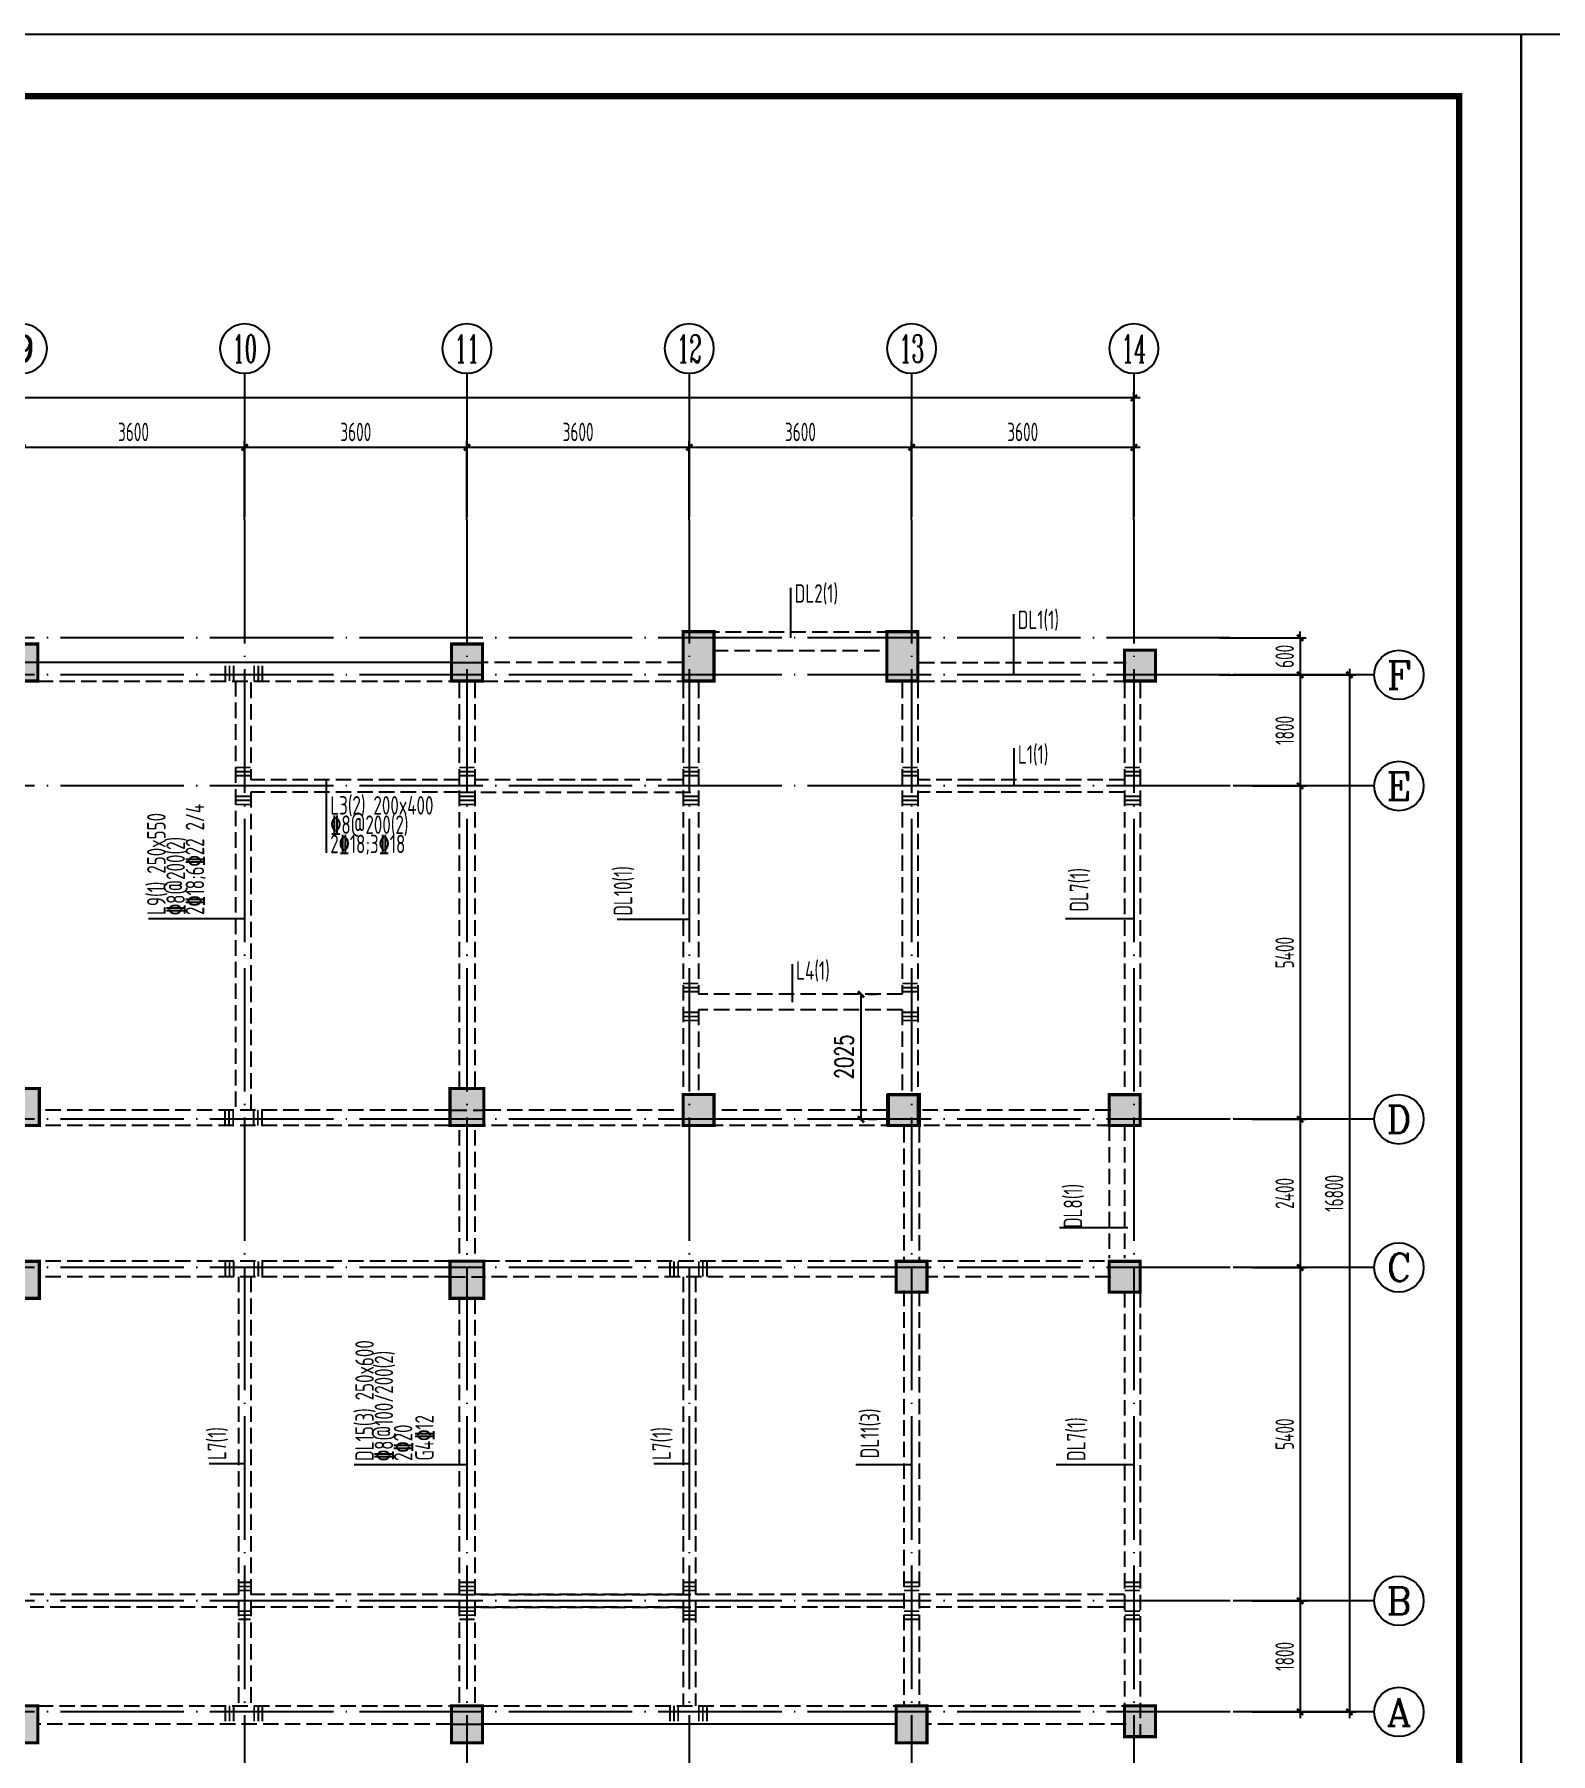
# Model space of a CAD drawing. Extents: x 127019 to 780419, y 327305 to 369305.
# Drawn here: x 399941 to 424494, y 341455 to 369305 of the extents above; entities that cross this region are included whole.
import ezdxf
from ezdxf.enums import TextEntityAlignment as Align

# ---------------------------------------------------------------- set-up
doc = ezdxf.new("R2010")
doc.units = 0
doc.header["$LTSCALE"] = 1000
doc.header["$MEASUREMENT"] = 0
for name, pattern in [('CONTINOUS', [0]), ('DASH', [0.35, 0.25, -0.1]), ('DOTE', [2.42, 2, -0.2, 0.02, -0.2])]:
    doc.linetypes.add(name, pattern=pattern)
doc.layers.get('0').update_dxf_attribs({"linetype": 'CONTINUOUS'})
doc.layers.get('Defpoints').update_dxf_attribs({"linetype": 'CONTINUOUS'})
for name, color, linetype in [('2106', 2, 'CONTINUOUS'), ('AXIS_TEXT', 7, 'CONTINUOUS'), ('COLU', 7, 'CONTINUOUS'), ('COLUMN', 7, 'CONTINUOUS'), ('DIM', 3, 'CONTINUOUS'), ('DOTE', 8, 'DOTE'), ('PUB_DIM', 3, 'CONTINUOUS'), ('PUB_TITLE', 4, 'CONTINUOUS'), ('REIN', 1, 'CONTINUOUS'), ('柱涂实', 54, 'CONTINUOUS'), ('梁', 4, 'CONTINUOUS'), ('梁虚线', 4, 'DASH'), ('梁集中标注', 2, 'CONTINUOUS')]:
    doc.layers.add(name, color=color, linetype=linetype)
doc.styles.add('_TCH_DIM_T3', font='SIMPLEX', dxfattribs={"width": 0.705882, "bigfont": 'GBCBIG'})
doc.styles.add('COMPLEX', font='COMPLEX.shx')
doc.styles.add('TSSD_Dimension', font='gbxwxt.shx', dxfattribs={"width": 0.7, "bigfont": 'gbhzfs.shx'})
doc.styles.add('TSSD_Rein', font='tssdeng.shx', dxfattribs={"width": 0.6, "bigfont": 'gbhzfs.shx'})
doc.dimstyles.new('_TCH_ARCH&&100', dxfattribs={"dimtxt": 297.5, "dimasz": 100, "dimexe": 250, "dimexo": 300, "dimgap": 126.25, "dimtad": 1, "dimdec": 0, "dimzin": 0, "dimdsep": 46, "dimtxsty": '_TCH_DIM_T3', "dimblk": 'ARCHTICK', "dimcen": 0.09, "dimclrt": 7, "dimazin": 2, "dimtfac": 1, "dimtdec": 0, "dimtix": 1, "dimtmove": 2, "dimatfit": 3, "dimfxl": 0, "dimtolj": 1, "dimtzin": 0, "dimarcsym": 0})
doc.dimstyles.new('TSSD_100_100', dxfattribs={"dimtxt": 300, "dimasz": 100, "dimexe": 100, "dimexo": 250, "dimgap": 100, "dimtad": 1, "dimdec": 0, "dimzin": 0, "dimdsep": 46, "dimtxsty": 'TSSD_Dimension', "dimblk": 'ARCHTICK', "dimcen": 0, "dimdle": 100, "dimclrt": 7, "dimadec": 0, "dimazin": 0, "dimtfac": 1, "dimtdec": 0, "dimtix": 1, "dimtmove": 2, "dimatfit": 3, "dimfxl": 0, "dimtolj": 1, "dimtzin": 0, "dimarcsym": 0})

# ---------------------------------------------------------------- blocks, each defined once
blk = doc.blocks.new('_ArchTick')
at = {"color": 0, "linetype": 'ByBlock', "const_width": 0.4}
blk.add_lwpolyline([(-0.5, -0.5), (0.5, 0.5)], dxfattribs=at)
blk = doc.blocks.new('*D883')
at = {"layer": 'Defpoints', "color": 0, "transparency": 16777216}
for p in [(419404, 358930), (419404, 342130), (421238, 342130)]:
    blk.add_point(p, dxfattribs=at)
at = {"layer": 'DIM', "color": 0, "lineweight": -2, "transparency": 16777216}
for p, q in [((421238, 359030), (421238, 342030)), ((419654, 358930), (421338, 358930)), ((419654, 342130), (421338, 342130))]:
    blk.add_line(p, q, dxfattribs=at)
at = {"layer": 'DIM', "color": 0, "lineweight": -2, "transparency": 16777216, "xscale": 100, "yscale": 100, "zscale": 100}
for p, rotation in [((421238, 358930), 90), ((421238, 342130), 270)]:
    blk.add_blockref('_ArchTick', p, dxfattribs=dict(at, rotation=rotation))
at = {"layer": 'DIM', "color": 7, "transparency": 16777216, "insert": (420988, 350530), "char_height": 300, "attachment_point": 5, "rotation": 90, "style": 'TSSD_Dimension'}
blk.add_mtext('\\A1;16800', dxfattribs=at)
blk = doc.blocks.new('*D884')
at = {"layer": 'Defpoints', "color": 0, "transparency": 16777216}
for p in [(419404, 343930), (419404, 342130), (420438, 342130)]:
    blk.add_point(p, dxfattribs=at)
at = {"layer": 'DIM', "color": 0, "lineweight": -2, "transparency": 16777216}
for p, q in [((420438, 344030), (420438, 342030)), ((419654, 343930), (420538, 343930)), ((419654, 342130), (420538, 342130))]:
    blk.add_line(p, q, dxfattribs=at)
at = {"layer": 'DIM', "color": 0, "lineweight": -2, "transparency": 16777216, "xscale": 100, "yscale": 100, "zscale": 100}
for p, rotation in [((420438, 343930), 90), ((420438, 342130), 270)]:
    blk.add_blockref('_ArchTick', p, dxfattribs=dict(at, rotation=rotation))
at = {"layer": 'DIM', "color": 7, "transparency": 16777216, "insert": (420188, 343030), "char_height": 300, "attachment_point": 5, "rotation": 90, "style": 'TSSD_Dimension'}
blk.add_mtext('\\A1;1800', dxfattribs=at)
blk = doc.blocks.new('*D885')
at = {"layer": 'Defpoints', "color": 0, "transparency": 16777216}
for p in [(419404, 349330), (419404, 343930), (420438, 343930)]:
    blk.add_point(p, dxfattribs=at)
at = {"layer": 'DIM', "color": 0, "lineweight": -2, "transparency": 16777216}
for p, q in [((419654, 349330), (420538, 349330)), ((420438, 349430), (420438, 343830)), ((419654, 343930), (420538, 343930))]:
    blk.add_line(p, q, dxfattribs=at)
at = {"layer": 'DIM', "color": 0, "lineweight": -2, "transparency": 16777216, "xscale": 100, "yscale": 100, "zscale": 100}
for p, rotation in [((420438, 349330), 90), ((420438, 343930), 270)]:
    blk.add_blockref('_ArchTick', p, dxfattribs=dict(at, rotation=rotation))
at = {"layer": 'DIM', "color": 7, "transparency": 16777216, "insert": (420188, 346630), "char_height": 300, "attachment_point": 5, "rotation": 90, "style": 'TSSD_Dimension'}
blk.add_mtext('\\A1;5400', dxfattribs=at)
blk = doc.blocks.new('*D886')
at = {"layer": 'Defpoints', "color": 0, "transparency": 16777216}
for p in [(419404, 351730), (419404, 349330), (420438, 349330)]:
    blk.add_point(p, dxfattribs=at)
at = {"layer": 'DIM', "color": 0, "lineweight": -2, "transparency": 16777216}
for p, q in [((420438, 351830), (420438, 349230)), ((419654, 351730), (420538, 351730)), ((419654, 349330), (420538, 349330))]:
    blk.add_line(p, q, dxfattribs=at)
at = {"layer": 'DIM', "color": 0, "lineweight": -2, "transparency": 16777216, "xscale": 100, "yscale": 100, "zscale": 100}
for p, rotation in [((420438, 351730), 90), ((420438, 349330), 270)]:
    blk.add_blockref('_ArchTick', p, dxfattribs=dict(at, rotation=rotation))
at = {"layer": 'DIM', "color": 7, "transparency": 16777216, "insert": (420188, 350530), "char_height": 300, "attachment_point": 5, "rotation": 90, "style": 'TSSD_Dimension'}
blk.add_mtext('\\A1;2400', dxfattribs=at)
blk = doc.blocks.new('*D887')
at = {"layer": 'Defpoints', "color": 0, "transparency": 16777216}
for p in [(419404, 357130), (419404, 351730), (420438, 351730)]:
    blk.add_point(p, dxfattribs=at)
at = {"layer": 'DIM', "color": 0, "lineweight": -2, "transparency": 16777216}
for p, q in [((419654, 357130), (420538, 357130)), ((420438, 357230), (420438, 351630)), ((419654, 351730), (420538, 351730))]:
    blk.add_line(p, q, dxfattribs=at)
at = {"layer": 'DIM', "color": 0, "lineweight": -2, "transparency": 16777216, "xscale": 100, "yscale": 100, "zscale": 100}
for p, rotation in [((420438, 357130), 90), ((420438, 351730), 270)]:
    blk.add_blockref('_ArchTick', p, dxfattribs=dict(at, rotation=rotation))
at = {"layer": 'DIM', "color": 7, "transparency": 16777216, "insert": (420188, 354430), "char_height": 300, "attachment_point": 5, "rotation": 90, "style": 'TSSD_Dimension'}
blk.add_mtext('\\A1;5400', dxfattribs=at)
blk = doc.blocks.new('*D888')
at = {"layer": 'Defpoints', "color": 0, "transparency": 16777216}
for p in [(419404, 358930), (419404, 357130), (420438, 357130)]:
    blk.add_point(p, dxfattribs=at)
at = {"layer": 'DIM', "color": 0, "lineweight": -2, "transparency": 16777216}
for p, q in [((420438, 359030), (420438, 357030)), ((419654, 358930), (420538, 358930)), ((419654, 357130), (420538, 357130))]:
    blk.add_line(p, q, dxfattribs=at)
at = {"layer": 'DIM', "color": 0, "lineweight": -2, "transparency": 16777216, "xscale": 100, "yscale": 100, "zscale": 100}
for p, rotation in [((420438, 358930), 90), ((420438, 357130), 270)]:
    blk.add_blockref('_ArchTick', p, dxfattribs=dict(at, rotation=rotation))
at = {"layer": 'DIM', "color": 7, "transparency": 16777216, "insert": (420188, 358030), "char_height": 300, "attachment_point": 5, "rotation": 90, "style": 'TSSD_Dimension'}
blk.add_mtext('\\A1;1800', dxfattribs=at)
blk = doc.blocks.new('_axiso')
blk.add_circle((0, 0), 0.5)
at = {"layer": 'AXIS_TEXT', "style": 'COMPLEX', "width": 1.041667}
blk.add_attdef('A', text='', height=0.56, dxfattribs=at).set_placement((-0.25, -0.28), (0.25, -0.28), align=Align.FIT)
blk = doc.blocks.new('*D889')
at = {"layer": 'Defpoints', "color": 0, "transparency": 16777216}
for p in [(414146, 362615), (414146, 361190), (417746, 361190)]:
    blk.add_point(p, dxfattribs=at)
at = {"layer": 'DIM', "color": 0, "lineweight": -2, "transparency": 16777216}
for p, q in [((417846, 362615), (414046, 362615)), ((414146, 361440), (414146, 362715)), ((417746, 361440), (417746, 362715))]:
    blk.add_line(p, q, dxfattribs=at)
at = {"layer": 'DIM', "color": 0, "lineweight": -2, "transparency": 16777216, "xscale": 100, "yscale": 100, "zscale": 100, "rotation": 180}
blk.add_blockref('_ArchTick', (414146, 362615), dxfattribs=at)
at = {"layer": 'DIM', "color": 0, "lineweight": -2, "transparency": 16777216, "xscale": 100, "yscale": 100, "zscale": 100}
blk.add_blockref('_ArchTick', (417746, 362615), dxfattribs=at)
at = {"layer": 'DIM', "color": 7, "transparency": 16777216, "insert": (415946, 362865), "char_height": 300, "attachment_point": 5, "style": 'TSSD_Dimension'}
blk.add_mtext('\\A1;3600', dxfattribs=at)
blk = doc.blocks.new('*D891')
at = {"layer": 'Defpoints', "color": 0, "transparency": 16777216}
for p in [(418880, 359530), (418880, 358930), (420438, 358930)]:
    blk.add_point(p, dxfattribs=at)
at = {"layer": 'DIM', "color": 0, "lineweight": -2, "transparency": 16777216}
for p, q in [((420438, 359530), (420438, 359630)), ((419130, 359530), (420538, 359530)), ((420438, 359530), (420438, 358930)), ((419130, 358930), (420538, 358930)), ((420438, 358930), (420438, 358830))]:
    blk.add_line(p, q, dxfattribs=at)
at = {"layer": 'DIM', "color": 0, "lineweight": -2, "transparency": 16777216, "xscale": 100, "yscale": 100, "zscale": 100}
for p, rotation in [((420438, 359530), 270), ((420438, 358930), 90)]:
    blk.add_blockref('_ArchTick', p, dxfattribs=dict(at, rotation=rotation))
at = {"layer": 'DIM', "color": 7, "transparency": 16777216, "insert": (420188, 359230), "char_height": 300, "attachment_point": 5, "rotation": 90, "style": 'TSSD_Dimension'}
blk.add_mtext('\\A1;600', dxfattribs=at)
blk = doc.blocks.new('*D899')
at = {"layer": 'Defpoints', "color": 0, "transparency": 16777216}
for p in [(410546, 362615), (410546, 361190), (414146, 361190)]:
    blk.add_point(p, dxfattribs=at)
at = {"layer": 'DIM', "color": 0, "lineweight": -2, "transparency": 16777216}
for p, q in [((414246, 362615), (410446, 362615)), ((410546, 361440), (410546, 362715)), ((414146, 361440), (414146, 362715))]:
    blk.add_line(p, q, dxfattribs=at)
at = {"layer": 'DIM', "color": 0, "lineweight": -2, "transparency": 16777216, "xscale": 100, "yscale": 100, "zscale": 100, "rotation": 180}
blk.add_blockref('_ArchTick', (410546, 362615), dxfattribs=at)
at = {"layer": 'DIM', "color": 0, "lineweight": -2, "transparency": 16777216, "xscale": 100, "yscale": 100, "zscale": 100}
blk.add_blockref('_ArchTick', (414146, 362615), dxfattribs=at)
at = {"layer": 'DIM', "color": 7, "transparency": 16777216, "insert": (412346, 362865), "char_height": 300, "attachment_point": 5, "style": 'TSSD_Dimension'}
blk.add_mtext('\\A1;3600', dxfattribs=at)
blk = doc.blocks.new('*D900')
at = {"layer": 'Defpoints', "color": 0, "transparency": 16777216}
for p in [(406946, 362615), (406946, 361190), (410546, 361190)]:
    blk.add_point(p, dxfattribs=at)
at = {"layer": 'DIM', "color": 0, "lineweight": -2, "transparency": 16777216}
for p, q in [((410646, 362615), (406846, 362615)), ((406946, 361440), (406946, 362715)), ((410546, 361440), (410546, 362715))]:
    blk.add_line(p, q, dxfattribs=at)
at = {"layer": 'DIM', "color": 0, "lineweight": -2, "transparency": 16777216, "xscale": 100, "yscale": 100, "zscale": 100, "rotation": 180}
blk.add_blockref('_ArchTick', (406946, 362615), dxfattribs=at)
at = {"layer": 'DIM', "color": 0, "lineweight": -2, "transparency": 16777216, "xscale": 100, "yscale": 100, "zscale": 100}
blk.add_blockref('_ArchTick', (410546, 362615), dxfattribs=at)
at = {"layer": 'DIM', "color": 7, "transparency": 16777216, "insert": (408746, 362865), "char_height": 300, "attachment_point": 5, "style": 'TSSD_Dimension'}
blk.add_mtext('\\A1;3600', dxfattribs=at)
blk = doc.blocks.new('*D901')
at = {"layer": 'Defpoints', "color": 0, "transparency": 16777216}
for p in [(403346, 362615), (403346, 361190), (406946, 361190)]:
    blk.add_point(p, dxfattribs=at)
at = {"layer": 'DIM', "color": 0, "lineweight": -2, "transparency": 16777216}
for p, q in [((407046, 362615), (403246, 362615)), ((403346, 361440), (403346, 362715)), ((406946, 361440), (406946, 362715))]:
    blk.add_line(p, q, dxfattribs=at)
at = {"layer": 'DIM', "color": 0, "lineweight": -2, "transparency": 16777216, "xscale": 100, "yscale": 100, "zscale": 100, "rotation": 180}
blk.add_blockref('_ArchTick', (403346, 362615), dxfattribs=at)
at = {"layer": 'DIM', "color": 0, "lineweight": -2, "transparency": 16777216, "xscale": 100, "yscale": 100, "zscale": 100}
blk.add_blockref('_ArchTick', (406946, 362615), dxfattribs=at)
at = {"layer": 'DIM', "color": 7, "transparency": 16777216, "insert": (405146, 362865), "char_height": 300, "attachment_point": 5, "style": 'TSSD_Dimension'}
blk.add_mtext('\\A1;3600', dxfattribs=at)
blk = doc.blocks.new('*D906')
at = {"layer": 'Defpoints', "color": 0, "transparency": 16777216}
for p in [(370946, 363415), (370946, 361190), (417746, 361190)]:
    blk.add_point(p, dxfattribs=at)
at = {"layer": 'DIM', "color": 0, "lineweight": -2, "transparency": 16777216}
for p, q in [((370946, 361440), (370946, 363515)), ((417746, 361440), (417746, 363515)), ((417846, 363415), (370846, 363415))]:
    blk.add_line(p, q, dxfattribs=at)
at = {"layer": 'DIM', "color": 0, "lineweight": -2, "transparency": 16777216, "xscale": 100, "yscale": 100, "zscale": 100}
for p, rotation in [((370946, 363415), 179.9999999999991), ((417746, 363415), 359.9999999999991)]:
    blk.add_blockref('_ArchTick', p, dxfattribs=dict(at, rotation=rotation))
at = {"layer": 'DIM', "color": 7, "transparency": 16777216, "insert": (394346, 363665), "char_height": 300, "attachment_point": 5, "style": 'TSSD_Dimension'}
blk.add_mtext('\\A1;46800', dxfattribs=at)
blk = doc.blocks.new('A$C5E704440')
at = {"layer": '2106', "color": 8}
for points in [[(40000, 700), (39500, 700), (40000, -100), (39500, -100)], [(43300, 700), (42800, 700), (43300, -100), (42800, -100)], [(29050, 500), (28550, 500), (29050, -100), (28550, -100)], [(36250, 500), (35750, 500), (36250, -100), (35750, -100)], [(47150, 400), (46650, 400), (47150, -100), (46650, -100)], [(29075, -6700), (28525, -6700), (29075, -7300), (28525, -7300)], [(36275, -6700), (35725, -6700), (36275, -7300), (35725, -7300)], [(40000, -6800), (39500, -6800), (40000, -7300), (39500, -7300)], [(43300, -6800), (42800, -6800), (43300, -7300), (42800, -7300)], [(46900, -6800), (46400, -6800), (46900, -7300), (46400, -7300)], [(29075, -9500), (28525, -9500), (29075, -10100), (28525, -10100)], [(36275, -9500), (35725, -9500), (36275, -10100), (35725, -10100)], [(43450, -9500), (42950, -9500), (43450, -10000), (42950, -10000)], [(46900, -9500), (46400, -9500), (46900, -10000), (46400, -10000)], [(29050, -16700), (28550, -16700), (29050, -17300), (28550, -17300)], [(36250, -16700), (35750, -16700), (36250, -17300), (35750, -17300)], [(43450, -16700), (42950, -16700), (43450, -17300), (42950, -17300)], [(47150, -16700), (46650, -16700), (47150, -17200), (46650, -17200)]]:
    blk.add_solid(points, dxfattribs=at)
at = {"layer": 'COLUMN'}
for points in [[(39500, -100), (40000, -100), (40000, 700), (39500, 700)], [(42800, -100), (43300, -100), (43300, 699), (42800, 699)], [(28550, -100), (29050, -100), (29050, 500), (28550, 500)], [(35750, -100), (36250, -100), (36250, 500), (35750, 500)], [(46650, -100), (47150, -100), (47150, 400), (46650, 400)], [(28525, -7300), (29075, -7300), (29075, -6700), (28525, -6700)], [(35725, -7300), (36275, -7300), (36275, -6700), (35725, -6700)], [(40000, -6800), (39500, -6800), (39500, -7300), (40000, -7300)], [(43300, -6800), (42800, -6800), (42800, -7300), (43300, -7300)], [(46400, -7300), (46900, -7300), (46900, -6800), (46400, -6800)], [(28525, -10100), (29075, -10100), (29075, -9500), (28525, -9500)], [(35725, -10100), (36275, -10100), (36275, -9500), (35725, -9500)], [(42950, -10000), (43450, -10000), (43450, -9500), (42950, -9500)], [(46400, -10000), (46900, -10000), (46900, -9500), (46400, -9500)], [(29050, -17300), (28550, -17300), (28550, -16700), (29050, -16700)], [(36250, -17300), (35750, -17300), (35750, -16700), (36250, -16700)], [(43450, -17300), (42950, -17300), (42950, -16700), (43450, -16700)], [(47150, -17200), (46650, -17200), (46650, -16700), (47150, -16700)]]:
    blk.add_lwpolyline(points, close=True, dxfattribs=at)
blk = doc.blocks.new('*D920')
at = {"layer": 'Defpoints', "color": 0, "transparency": 16777216}
for p in [(399746, 362615), (399746, 361190), (403346, 361190)]:
    blk.add_point(p, dxfattribs=at)
at = {"layer": 'DIM', "color": 0, "lineweight": -2, "transparency": 16777216}
for p, q in [((403446, 362615), (399646, 362615)), ((399746, 361440), (399746, 362715)), ((403346, 361440), (403346, 362715))]:
    blk.add_line(p, q, dxfattribs=at)
at = {"layer": 'DIM', "color": 0, "lineweight": -2, "transparency": 16777216, "xscale": 100, "yscale": 100, "zscale": 100, "rotation": 180}
blk.add_blockref('_ArchTick', (399746, 362615), dxfattribs=at)
at = {"layer": 'DIM', "color": 0, "lineweight": -2, "transparency": 16777216, "xscale": 100, "yscale": 100, "zscale": 100}
blk.add_blockref('_ArchTick', (403346, 362615), dxfattribs=at)
at = {"layer": 'DIM', "color": 7, "transparency": 16777216, "insert": (401546, 362865), "char_height": 300, "attachment_point": 5, "style": 'TSSD_Dimension'}
blk.add_mtext('\\A1;3600', dxfattribs=at)
blk = doc.blocks.new('*D926')
at = {"layer": 'Defpoints', "color": 0, "linetype": 'CONTINOUS', "transparency": 16777216}
for p in [(413149, 353755), (413327, 353755), (413149, 351730)]:
    blk.add_point(p, dxfattribs=at)
at = {"layer": 'PUB_DIM', "color": 0, "linetype": 'CONTINOUS', "lineweight": -2, "transparency": 16777216}
for p, q in [((413327, 351730), (413327, 353755)), ((413449, 353755), (413577, 353755)), ((413449, 351730), (413577, 351730))]:
    blk.add_line(p, q, dxfattribs=at)
at = {"layer": 'PUB_DIM', "color": 0, "linetype": 'CONTINOUS', "lineweight": -2, "transparency": 16777216, "xscale": 100, "yscale": 100, "zscale": 100}
for p, rotation in [((413327, 353755), 90), ((413327, 351730), 270)]:
    blk.add_blockref('_ArchTick', p, dxfattribs=dict(at, rotation=rotation))
at = {"layer": 'PUB_DIM', "color": 7, "linetype": 'CONTINOUS', "transparency": 16777216, "insert": (413052, 352743), "char_height": 297.5, "attachment_point": 5, "rotation": 90, "style": '_TCH_DIM_T3'}
blk.add_mtext('\\A1;2025', dxfattribs=at)

msp = doc.modelspace()

# ---------------------------------------------------------------- linework, layer by layer
at = {"layer": 'COLU'}
for p, q in [((410945.9, 359630), (410945.9, 358830)), ((414245.9, 359630), (414245.9, 358830))]:
    msp.add_line(p, q, dxfattribs=at)
at = {"layer": 'COLU', "const_width": 50}
for points in [[(410445.9, 359630), (410945.9, 359630), (410945.9, 358830), (410445.9, 358830)], [(413745.9, 359630), (414245.9, 359630), (414245.9, 358830), (413745.9, 358830)], [(399496.9, 359430), (399996.9, 359430), (399996.9, 358830), (399496.9, 358830)], [(406695.9, 359430), (407195.9, 359430), (407195.9, 358830), (406695.9, 358830)], [(417595.4, 359330), (418095.4, 359330), (418095.4, 358830), (417595.4, 358830)], [(417595.4, 359330), (418095.4, 359330), (418095.4, 358830), (417595.4, 358830)], [(399470.9, 352230), (400020.9, 352230), (400020.9, 351630), (399470.9, 351630)], [(406670.9, 352230), (407220.9, 352230), (407220.9, 351630), (406670.9, 351630)], [(410445.9, 352130.8), (410945.9, 352130.8), (410945.9, 351630.8), (410445.9, 351630.8)], [(410445.9, 352130.8), (410945.9, 352130.8), (410945.9, 351630.8), (410445.9, 351630.8)], [(413770.9, 352130), (414270.9, 352130), (414270.9, 351630), (413770.9, 351630)], [(413770.9, 352130), (414270.9, 352130), (414270.9, 351630), (413770.9, 351630)], [(417345.9, 352130), (417845.9, 352130), (417845.9, 351630), (417345.9, 351630)], [(417345.9, 352130), (417845.9, 352130), (417845.9, 351630), (417345.9, 351630)], [(399470.9, 349430), (400020.9, 349430), (400020.9, 348830), (399470.9, 348830)], [(406670.9, 349430.5), (407220.9, 349430.5), (407220.9, 348830.5), (406670.9, 348830.5)], [(413895.9, 349430), (414395.9, 349430), (414395.9, 348930), (413895.9, 348930)], [(417345.9, 349429.7), (417845.9, 349429.7), (417845.9, 348929.7), (417345.9, 348929.7)], [(417345.9, 349429.7), (417845.9, 349429.7), (417845.9, 348929.7), (417345.9, 348929.7)], [(399495.6, 342230), (399995.6, 342230), (399995.6, 341630), (399495.6, 341630)], [(406695.6, 342230), (407195.6, 342230), (407195.6, 341630), (406695.6, 341630)], [(413895.6, 342230), (414395.6, 342230), (414395.6, 341630), (413895.6, 341630)], [(417595.6, 342230), (418095.6, 342230), (418095.6, 341730), (417595.6, 341730)]]:
    msp.add_lwpolyline(points, close=True, dxfattribs=at)
at = {"layer": 'DIM'}
for p, q in [((403345.9, 363815.2), (403345.9, 361490.2)), ((406945.9, 363815.2), (406945.9, 361490.2)), ((410545.9, 363815.2), (410545.9, 361490.2)), ((410545.9, 363815.2), (410545.9, 361490.2)), ((414145.9, 363815.2), (414145.9, 361490.2)), ((417745.9, 363815.2), (417745.9, 361490.2)), ((421638, 358930), (419353.2, 358930)), ((421638, 357130), (419353.2, 357130)), ((421638, 351730), (419353.2, 351730)), ((421638, 349330), (419353.2, 349330)), ((421638, 343930), (419353.2, 343930)), ((421638, 342130), (419353.2, 342130))]:
    msp.add_line(p, q, dxfattribs=at)
at = {"layer": 'DOTE'}
for p, q in [((403345.9, 361440.2), (403345.9, 339619.8)), ((406945.9, 361440.2), (406945.9, 340196.9)), ((410545.9, 361440.2), (410545.9, 351730)), ((410545.9, 361440.2), (410545.9, 339619.8)), ((414145.9, 361440.2), (414145.9, 339619.8)), ((417745.9, 361440.2), (417745.9, 339619.8)), ((419303.2, 359530), (369533.5, 359530)), ((419303.2, 359530), (410445.9, 359530)), ((419303.2, 358930), (369699.6, 358930)), ((419303.2, 357130), (369699.6, 357130)), ((419303.2, 351730), (369699.6, 351730)), ((419303.2, 351730), (410545.9, 351730)), ((419303.2, 349330), (369699.6, 349330)), ((419303.2, 343930), (369699.6, 343930)), ((419303.2, 342130), (369699.6, 342130))]:
    msp.add_line(p, q, dxfattribs=at)
at = {"layer": 'PUB_TITLE'}
for points in [[(364619.2, 327305.3), (424019.2, 327305.3), (424019.2, 369305.3), (364619.2, 369305.3)], [(424019.2, 327305.3), (483419.2, 327305.3), (483419.2, 369305.3), (424019.2, 369305.3)]]:
    msp.add_lwpolyline(points, close=True, dxfattribs=at)
at = {"layer": 'PUB_TITLE', "const_width": 100}
msp.add_lwpolyline([(365613.9, 328305.3), (423013.9, 328305.3), (423013.9, 368305.3), (365613.9, 368305.3)], close=True, dxfattribs=at)
at = {"layer": 'REIN', "const_width": 30}
for points in [[(403033.4, 358830), (403033.4, 359080)], [(403033.4, 358829.3), (403033.4, 359054.3)], [(403100, 358830), (403100, 359080)], [(403100, 358829.3), (403100, 359054.3)], [(403166.7, 358830), (403166.7, 359080)], [(403166.7, 358829.3), (403166.7, 359054.3)], [(403500, 358830), (403500, 359080)], [(403500, 358829.3), (403500, 359054.3)], [(403566.7, 358830), (403566.7, 359080)], [(403566.7, 358829.3), (403566.7, 359054.3)], [(403633.4, 358830), (403633.4, 359080)], [(403633.4, 358829.3), (403633.4, 359054.3)], [(403195.9, 357430), (403445.4, 357430)], [(403195.9, 357363.3), (403445.4, 357363.3)], [(406820.9, 357430), (407045.9, 357430)], [(406820.9, 357363.3), (407045.9, 357363.3)], [(406821.6, 357430), (407071.6, 357430)], [(406821.6, 357363.3), (407071.6, 357363.3)], [(410444.7, 357430), (410693.9, 357430)], [(410444.7, 357363.3), (410693.9, 357363.3)], [(413995.4, 357430), (414244.6, 357430)], [(413995.4, 357363.3), (414244.6, 357363.3)], [(417596.3, 357430), (417845.4, 357430)], [(417596.3, 357363.3), (417845.4, 357363.3)], [(403195.9, 357296.7), (403445.4, 357296.7)], [(406820.9, 357296.7), (407045.9, 357296.7)], [(406821.6, 357296.7), (407071.6, 357296.7)], [(410444.7, 357296.7), (410693.9, 357296.7)], [(413995.4, 357296.7), (414244.6, 357296.7)], [(417596.3, 357296.7), (417845.4, 357296.7)], [(403195.9, 356963.3), (403445.4, 356963.3)], [(403195.9, 356896.7), (403445.4, 356896.7)], [(403195.9, 356830), (403445.4, 356830)], [(406820.9, 356963.3), (407045.9, 356963.3)], [(406820.9, 356896.7), (407045.9, 356896.7)], [(406820.9, 356830), (407045.9, 356830)], [(406821.6, 356963.3), (407071.6, 356963.3)], [(406821.6, 356896.7), (407071.6, 356896.7)], [(406821.6, 356830), (407071.6, 356830)], [(410444.7, 356963.3), (410693.9, 356963.3)], [(410444.7, 356896.7), (410693.9, 356896.7)], [(410444.7, 356830), (410693.9, 356830)], [(413995.4, 356963.3), (414244.6, 356963.3)], [(413995.4, 356896.7), (414244.6, 356896.7)], [(413995.4, 356830), (414244.6, 356830)], [(417596.3, 356963.3), (417845.4, 356963.3)], [(417596.3, 356896.7), (417845.4, 356896.7)], [(417596.3, 356830), (417845.4, 356830)], [(410445.6, 353930), (410694.8, 353930)], [(410445.6, 353863.3), (410694.8, 353863.3)], [(410445.6, 353796.7), (410694.8, 353796.7)], [(413996.7, 353930), (414245.9, 353930)], [(413996.7, 353863.3), (414245.9, 353863.3)], [(413996.7, 353796.7), (414245.9, 353796.7)], [(410445.6, 353463.3), (410694.8, 353463.3)], [(413996.7, 353463.3), (414245.9, 353463.3)], [(410445.6, 353396.7), (410694.8, 353396.7)], [(410445.6, 353330), (410694.8, 353330)], [(413996.7, 353396.7), (414245.9, 353396.7)], [(413996.7, 353330), (414245.9, 353330)], [(403026.5, 351630.7), (403026.5, 351880.7)], [(403026.5, 351630), (403026.5, 351855)], [(403093.2, 351630.7), (403093.2, 351880.7)], [(403093.2, 351630), (403093.2, 351855)], [(403159.9, 351630.7), (403159.9, 351880.7)], [(403159.9, 351630), (403159.9, 351855)], [(403493.2, 351630.7), (403493.2, 351880.7)], [(403493.2, 351630), (403493.2, 351855)], [(403559.9, 351630.7), (403559.9, 351880.7)], [(403559.9, 351630), (403559.9, 351855)], [(403626.5, 351630.7), (403626.5, 351880.7)], [(403626.5, 351630), (403626.5, 351855)], [(403033.4, 349180), (403033.4, 349430)], [(403033.4, 349179.3), (403033.4, 349404.3)], [(403100, 349180), (403100, 349430)], [(403100, 349179.3), (403100, 349404.3)], [(403166.7, 349180), (403166.7, 349430)], [(403166.7, 349179.3), (403166.7, 349404.3)], [(403500, 349180), (403500, 349430)], [(403500, 349179.3), (403500, 349404.3)], [(403566.7, 349180), (403566.7, 349430)], [(403566.7, 349179.3), (403566.7, 349404.3)], [(403633.4, 349180), (403633.4, 349430)], [(403633.4, 349179.3), (403633.4, 349404.3)], [(410233.4, 349180), (410233.4, 349430)], [(410233.4, 349179.3), (410233.4, 349404.3)], [(410300, 349180), (410300, 349430)], [(410300, 349179.3), (410300, 349404.3)], [(410366.7, 349180), (410366.7, 349430)], [(410366.7, 349179.3), (410366.7, 349404.3)], [(410700, 349180), (410700, 349430)], [(410700, 349179.3), (410700, 349404.3)], [(410766.7, 349180), (410766.7, 349430)], [(410766.7, 349179.3), (410766.7, 349404.3)], [(410833.4, 349180), (410833.4, 349430)], [(410833.4, 349179.3), (410833.4, 349404.3)], [(403245.4, 344230), (403445.4, 344230)], [(406820.9, 344230), (407045.9, 344230)], [(406821.6, 344230), (407071.6, 344230)], [(410446.9, 344230), (410646.9, 344230)], [(414020.9, 344230), (414245.9, 344230)], [(414021.6, 344230), (414271.6, 344230)], [(417595.2, 344230), (417820.2, 344230)], [(417595.9, 344230), (417845.9, 344230)], [(403245.4, 344163.3), (403445.4, 344163.3)], [(403245.4, 344096.7), (403445.4, 344096.7)], [(406820.9, 344163.3), (407045.9, 344163.3)], [(406820.9, 344096.7), (407045.9, 344096.7)], [(406821.6, 344163.3), (407071.6, 344163.3)], [(406821.6, 344096.7), (407071.6, 344096.7)], [(410446.9, 344163.3), (410646.9, 344163.3)], [(410446.9, 344096.7), (410646.9, 344096.7)], [(414020.9, 344163.3), (414245.9, 344163.3)], [(414020.9, 344096.7), (414245.9, 344096.7)], [(414021.6, 344163.3), (414271.6, 344163.3)], [(414021.6, 344096.7), (414271.6, 344096.7)], [(417595.2, 344163.3), (417820.2, 344163.3)], [(417595.2, 344096.7), (417820.2, 344096.7)], [(417595.9, 344163.3), (417845.9, 344163.3)], [(417595.9, 344096.7), (417845.9, 344096.7)], [(403245.4, 343763.3), (403445.4, 343763.3)], [(403245.4, 343696.7), (403445.4, 343696.7)], [(406820.9, 343763.3), (407045.9, 343763.3)], [(406820.9, 343696.7), (407045.9, 343696.7)], [(406821.6, 343763.3), (407071.6, 343763.3)], [(406821.6, 343696.7), (407071.6, 343696.7)], [(410446.9, 343763.3), (410646.9, 343763.3)], [(410446.9, 343696.7), (410646.9, 343696.7)], [(414020.9, 343763.3), (414245.9, 343763.3)], [(414020.9, 343696.7), (414245.9, 343696.7)], [(414021.6, 343763.3), (414271.6, 343763.3)], [(414021.6, 343696.7), (414271.6, 343696.7)], [(417595.2, 343763.3), (417820.2, 343763.3)], [(417595.2, 343696.7), (417820.2, 343696.7)], [(417595.9, 343763.3), (417845.9, 343763.3)], [(417595.9, 343696.7), (417845.9, 343696.7)], [(403245.4, 343630), (403445.4, 343630)], [(406820.9, 343630), (407045.9, 343630)], [(406821.6, 343630), (407071.6, 343630)], [(410446.9, 343630), (410646.9, 343630)], [(414020.9, 343630), (414245.9, 343630)], [(414021.6, 343630), (414271.6, 343630)], [(417595.2, 343630), (417820.2, 343630)], [(417595.9, 343630), (417845.9, 343630)], [(403033.4, 341980), (403033.4, 342230)], [(403033.4, 341979.3), (403033.4, 342204.3)], [(403100, 341980), (403100, 342230)], [(403100, 341979.3), (403100, 342204.3)], [(403166.7, 341980), (403166.7, 342230)], [(403166.7, 341979.3), (403166.7, 342204.3)], [(403500, 341980), (403500, 342230)], [(403500, 341979.3), (403500, 342204.3)], [(403566.7, 341980), (403566.7, 342230)], [(403566.7, 341979.3), (403566.7, 342204.3)], [(403633.4, 341980), (403633.4, 342230)], [(403633.4, 341979.3), (403633.4, 342204.3)], [(410233.4, 341980), (410233.4, 342230)], [(410233.4, 341979.3), (410233.4, 342204.3)], [(410300, 341980), (410300, 342230)], [(410300, 341979.3), (410300, 342204.3)], [(410366.7, 341980), (410366.7, 342230)], [(410366.7, 341979.3), (410366.7, 342204.3)], [(410700, 341980), (410700, 342230)], [(410700, 341979.3), (410700, 342204.3)], [(410766.7, 341980), (410766.7, 342230)], [(410766.7, 341979.3), (410766.7, 342204.3)], [(410833.4, 341980), (410833.4, 342230)], [(410833.4, 341979.3), (410833.4, 342204.3)]]:
    msp.add_lwpolyline(points, dxfattribs=at)
at = {"layer": '梁'}
for p, q in [((406695.9, 359130), (399495.9, 359130)), ((406695.9, 359130), (407195.9, 359130)), ((406695.6, 341930), (407195.6, 341930)), ((413895.9, 341930), (407195.6, 341930))]:
    msp.add_line(p, q, dxfattribs=at)
at = {"layer": '梁虚线'}
for p, q in [((410784.1, 359624.6), (413884.1, 359624.6)), ((410926.1, 359324.6), (413753.7, 359324.6)), ((410441.9, 359130), (407195.9, 359130)), ((414269.6, 359130), (417620.9, 359130)), ((399995.9, 358830), (406695.9, 358830)), ((403195.9, 358830), (403195.9, 351880)), ((403445.9, 358805), (403445.9, 357230)), ((407195.9, 358830), (406695.9, 358830)), ((406820.9, 358805), (406820.9, 352155)), ((407070.9, 358805), (407070.9, 352155)), ((407195.9, 358830), (410441.9, 358830)), ((410445.9, 358805), (410445.9, 352105)), ((410695.9, 358805), (410695.9, 353755)), ((413995.9, 358805), (413995.9, 353755)), ((414245.9, 358805), (414245.9, 352105)), ((414269.6, 358830), (417620.9, 358830)), ((417595.4, 358805), (417595.4, 352105)), ((417845.4, 358805), (417845.4, 352130)), ((406820.9, 357230), (403445.9, 357230)), ((410445.9, 357230), (407070.9, 357230)), ((417595.4, 357230), (414245.9, 357230)), ((403445.9, 357030), (403445.9, 351880)), ((406820.9, 357030), (403445.9, 357030)), ((406820.9, 357030), (410645.9, 357030)), ((417595.4, 357030), (414245.9, 357030)), ((413995.9, 353755), (410695.9, 353755)), ((413995.9, 353505), (410695.9, 353505)), ((410695.9, 353505), (410695.9, 352130.8)), ((413995.9, 353505), (413995.9, 352130)), ((406670.9, 351880), (400020.9, 351880)), ((406695.9, 351880), (407220.9, 351880)), ((410295.9, 351880), (407195.9, 351880)), ((413770.9, 351880), (410945.9, 351880)), ((417370.9, 351880), (414285, 351880)), ((406670.9, 351630), (400020.9, 351630)), ((406820.9, 351555), (406820.9, 349505)), ((407070.9, 351555), (407070.9, 349505)), ((417745.9, 351630), (407220.9, 351630)), ((414020.9, 351605), (414020.9, 349455)), ((414270.9, 351605), (414270.9, 349455)), ((417345.9, 351630), (417345.9, 349480)), ((417595.9, 351630), (417595.9, 349480)), ((406670.9, 349430), (400020.9, 349430)), ((417620.9, 349430), (407220.9, 349430)), ((406670.9, 349180), (400020.9, 349180)), ((403245.9, 349180), (403245.9, 342230)), ((403445.9, 349180), (403445.9, 342230)), ((406670.9, 349180), (407220.9, 349180)), ((413895.9, 349180), (407220.9, 349180)), ((410445.9, 349180), (410445.9, 343830)), ((410645.9, 349180), (410645.9, 343830)), ((417370.9, 349180), (414395.9, 349180)), ((406820.9, 348830), (406820.9, 342230)), ((407070.9, 348830), (407070.9, 342230)), ((414020.9, 348955), (414020.9, 342255)), ((414270.9, 348955), (414270.9, 342255)), ((417595.9, 348929.7), (417595.9, 341756)), ((417845.9, 348929.7), (417845.9, 341756)), ((403245.9, 344030), (399870.9, 344030)), ((406820.9, 344030), (403445.9, 344030)), ((406820.9, 344030), (410645.9, 344030)), ((410445.9, 344030), (407070.9, 344030)), ((410445.9, 344030), (407070.9, 344030)), ((414020.9, 344030), (410645.9, 344030)), ((417595.9, 344030), (414270.9, 344030)), ((403245.9, 343830), (399870.9, 343830)), ((406820.9, 343830), (403445.9, 343830)), ((406820.9, 343830), (410645.9, 343830)), ((410445.9, 343830), (407070.9, 343830)), ((410445.9, 343830), (407070.9, 343830)), ((410445.9, 343830), (410445.9, 342230)), ((414020.9, 343830), (410645.9, 343830)), ((410645.9, 343830), (410645.9, 342230)), ((417595.9, 343830), (414270.9, 343830)), ((399995.6, 342230), (406695.6, 342230)), ((407195.6, 342230), (406695.6, 342230)), ((407195.6, 342230), (413895.9, 342230)), ((414395.9, 342230), (417620.9, 342230)), ((406695.6, 341930), (399995.6, 341930)), ((406695.6, 341930), (399995.6, 341930)), ((417620.9, 341930), (414395.9, 341930))]:
    msp.add_line(p, q, dxfattribs=at)
at = {"layer": '梁集中标注'}
for p, q in [((412191.4, 359530), (412191.4, 360341.3)), ((415804.3, 358930), (415804.3, 359914.1)), ((415805.7, 357130), (415805.7, 357743.1)), ((404670.8, 356048.8), (404670.8, 357223.1)), ((403345, 354978.2), (401788.7, 354978.2)), ((410545, 354966.1), (409380.1, 354966.1)), ((417745, 354978.2), (416640.8, 354978.2)), ((412215.1, 353630), (412215.1, 354243.1)), ((417645.9, 349969.8), (416541.7, 349969.8)), ((403345, 346149), (402769.9, 346149)), ((406945, 346134.5), (405119.2, 346134.5)), ((410545, 346149), (409969.9, 346149)), ((414145, 346134.5), (413243, 346134.5)), ((417745, 346134.5), (416488.4, 346134.5))]:
    msp.add_line(p, q, dxfattribs=at)

# ---------------------------------------------------------------- block references
at = {"layer": 'DIM'}
ref = msp.add_blockref('_axiso', (399745.9, 364215.2), dxfattribs=dict(at, xscale=-800, yscale=800, zscale=800, rotation=180))
ref.add_attrib('A', '9', dxfattribs={"layer": 'AXIS_TEXT', "height": 448, "style": 'COMPLEX', "width": 1.339286}).set_placement((399545.9, 363991.2), (399945.9, 363991.2), align=Align.FIT)
ref = msp.add_blockref('_axiso', (403345.9, 364215.2), dxfattribs=dict(at, xscale=-800, yscale=800, zscale=800, rotation=180))
ref.add_attrib('A', '10', dxfattribs={"layer": 'AXIS_TEXT', "height": 448, "style": 'COMPLEX', "width": 0.646552}).set_placement((403145.9, 363991.2), (403545.9, 363991.2), align=Align.FIT)
ref = msp.add_blockref('_axiso', (406945.9, 364215.2), dxfattribs=dict(at, xscale=-800, yscale=800, zscale=800, rotation=180))
ref.add_attrib('A', '11', dxfattribs={"layer": 'AXIS_TEXT', "height": 448, "style": 'COMPLEX', "width": 0.78125}).set_placement((406745.9, 363991.2), (407145.9, 363991.2), align=Align.FIT)
ref = msp.add_blockref('_axiso', (410545.9, 364215.2), dxfattribs=dict(at, xscale=-800, yscale=800, zscale=800, rotation=180))
ref.add_attrib('A', '12', dxfattribs={"layer": 'AXIS_TEXT', "height": 448, "style": 'COMPLEX', "width": 0.646552}).set_placement((410345.9, 363991.2), (410745.9, 363991.2), align=Align.FIT)
ref = msp.add_blockref('_axiso', (414145.9, 364215.2), dxfattribs=dict(at, xscale=-800, yscale=800, zscale=800, rotation=180))
ref.add_attrib('A', '13', dxfattribs={"layer": 'AXIS_TEXT', "height": 448, "style": 'COMPLEX', "width": 0.646552}).set_placement((413945.9, 363991.2), (414345.9, 363991.2), align=Align.FIT)
ref = msp.add_blockref('_axiso', (417745.9, 364215.2), dxfattribs=dict(at, xscale=-800, yscale=800, zscale=800, rotation=180))
ref.add_attrib('A', '14', dxfattribs={"layer": 'AXIS_TEXT', "height": 448, "style": 'COMPLEX', "width": 0.604839}).set_placement((417545.9, 363991.2), (417945.9, 363991.2), align=Align.FIT)
ref = msp.add_blockref('_axiso', (422038, 358930), dxfattribs=dict(at, xscale=800, yscale=800, zscale=800))
ref.add_attrib('A', 'F', dxfattribs={"layer": 'AXIS_TEXT', "height": 448, "style": 'COMPLEX', "width": 1.171875}).set_placement((421838, 358706), (422238, 358706), align=Align.FIT)
ref = msp.add_blockref('_axiso', (422038, 357130), dxfattribs=dict(at, xscale=800, yscale=800, zscale=800))
ref.add_attrib('A', 'E', dxfattribs={"layer": 'AXIS_TEXT', "height": 448, "style": 'COMPLEX', "width": 1.171875}).set_placement((421838, 356906), (422238, 356906), align=Align.FIT)
ref = msp.add_blockref('_axiso', (422038, 351730), dxfattribs=dict(at, xscale=800, yscale=800, zscale=800))
ref.add_attrib('A', 'D', dxfattribs={"layer": 'AXIS_TEXT', "height": 448, "style": 'COMPLEX', "width": 1.102941}).set_placement((421838, 351506), (422238, 351506), align=Align.FIT)
ref = msp.add_blockref('_axiso', (422038, 349330), dxfattribs=dict(at, xscale=800, yscale=800, zscale=800))
ref.add_attrib('A', 'C', dxfattribs={"layer": 'AXIS_TEXT', "height": 448, "style": 'COMPLEX', "width": 1.25}).set_placement((421838, 349106), (422238, 349106), align=Align.FIT)
ref = msp.add_blockref('_axiso', (422038, 343930), dxfattribs=dict(at, xscale=800, yscale=800, zscale=800))
ref.add_attrib('A', 'B', dxfattribs={"layer": 'AXIS_TEXT', "height": 448, "style": 'COMPLEX', "width": 1.102941}).set_placement((421838, 343706), (422238, 343706), align=Align.FIT)
at = {"layer": 'DIM', "xscale": 800, "yscale": 800, "zscale": 800}
msp.add_blockref('_axiso', (422038, 342130), dxfattribs=at).add_auto_attribs({'A': 'A'})
at = {"layer": '柱涂实', "color": 7, "linetype": 'CONTINOUS'}
msp.add_blockref('A$C5E704440', (370945.9, 358930), dxfattribs=at)

# ---------------------------------------------------------------- texts
at = {"layer": '梁集中标注', "style": 'TSSD_Rein', "width": 0.7}
for s, p in [('DL2(1) ', (412252.6, 360098.8)), ('DL1(1) ', (415865.5, 359671.6)), ('L1(1)', (415867, 357490.8)), ('L3(2) 200x400', (404732, 356666.2)), ('%%1328@200(2)', (404732, 356353.7)), ('2%%13218;3%%13218', (404732, 356041.2)), ('L4(1)', (412276.3, 353990.8))]:
    msp.add_text(s, height=300, dxfattribs=at).set_placement(p)
for s, p in [('2%%13218;6%%13222 2/4', (402690.9, 355039.4)), ('L9(1) 250x550', (402065.9, 355039.4)), ('%%1328@200(2)', (402378.4, 355039.4)), ('DL10(1) ', (409622.6, 355027.4)), ('DL7(1) ', (417007.3, 355095.4)), ('DL8(1) ', (416908.2, 349967.7)), ('DL15(3) 250x600', (405437.8, 346195.8)), ('%%1328@100/200(2)', (405750.3, 346195.8)), ('DL11(3)', (413617.7, 346236.9)), ('2%%13220', (406062.8, 346195.8)), ('G4%%13212', (406407.1, 346202.5)), ('DL7(1)', (416962.2, 346195.8)), ('L7(1)', (403047, 346210.3)), ('L7(1)', (410247, 346210.3))]:
    msp.add_text(s, height=300, rotation=90, dxfattribs=at).set_placement(p)

# ---------------------------------------------------------------- dimensions: what is measured, and where the dimension line sits
at = {"layer": 'DIM'}
for p1, p2, distance, picture, middle in [((417745.9, 361190.2), (370945.9, 361190.2), -2225, '*D906', (394345.9, 363665.2)), ((417745.9, 361190.2), (414145.9, 361190.2), -1425, '*D889', (415945.9, 362865.2)), ((418880.4, 359530), (418880.4, 358930), 1557.6, '*D891', (420188, 359230)), ((419404, 358930), (419404, 342130), 1834, '*D883', (420988, 350530)), ((419404, 358930), (419404, 357130), 1034, '*D888', (420188, 358030))]:
    dim = msp.add_aligned_dim(p1=p1, p2=p2, distance=distance, dimstyle='TSSD_100_100', dxfattribs=at)
    dim.commit()
    dim.dimension.update_dxf_attribs({"geometry": picture, "text_midpoint": middle})
for base, p1, p2, picture, middle in [((399745.9, 362615.2), (403345.9, 361190.2), (399745.9, 361190.2), '*D920', (401545.9, 362865.2)), ((403345.9, 362615.2), (406945.9, 361190.2), (403345.9, 361190.2), '*D901', (405145.9, 362865.2)), ((406945.9, 362615.2), (410545.9, 361190.2), (406945.9, 361190.2), '*D900', (408745.9, 362865.2)), ((410545.9, 362615.2), (414145.9, 361190.2), (410545.9, 361190.2), '*D899', (412345.9, 362865.2))]:
    dim = msp.add_linear_dim(base=base, p1=p1, p2=p2, dimstyle='TSSD_100_100', dxfattribs=at)
    dim.commit()
    dim.dimension.update_dxf_attribs({"geometry": picture, "text_midpoint": middle})
for base, p1, p2, picture, middle in [((420438, 351730), (419404, 357130), (419404, 351730), '*D887', (420188, 354430)), ((420438, 349330), (419404, 351730), (419404, 349330), '*D886', (420188, 350530)), ((420438, 343930), (419404, 349330), (419404, 343930), '*D885', (420188, 346630)), ((420438, 342130), (419404, 343930), (419404, 342130), '*D884', (420188, 343030))]:
    dim = msp.add_linear_dim(base=base, p1=p1, p2=p2, angle=90, dimstyle='TSSD_100_100', dxfattribs=at)
    dim.commit()
    dim.dimension.update_dxf_attribs({"geometry": picture, "text_midpoint": middle})
at = {"layer": 'PUB_DIM', "linetype": 'CONTINOUS'}
dim = msp.add_aligned_dim(p1=(413149.2, 351730), p2=(413149.2, 353755), distance=-177.4, dimstyle='_TCH_ARCH&&100', dxfattribs=at)
dim.commit()
dim.dimension.update_dxf_attribs({"geometry": '*D926', "text_midpoint": (413051.6, 352742.5)})

doc.saveas('drawing.dxf')
